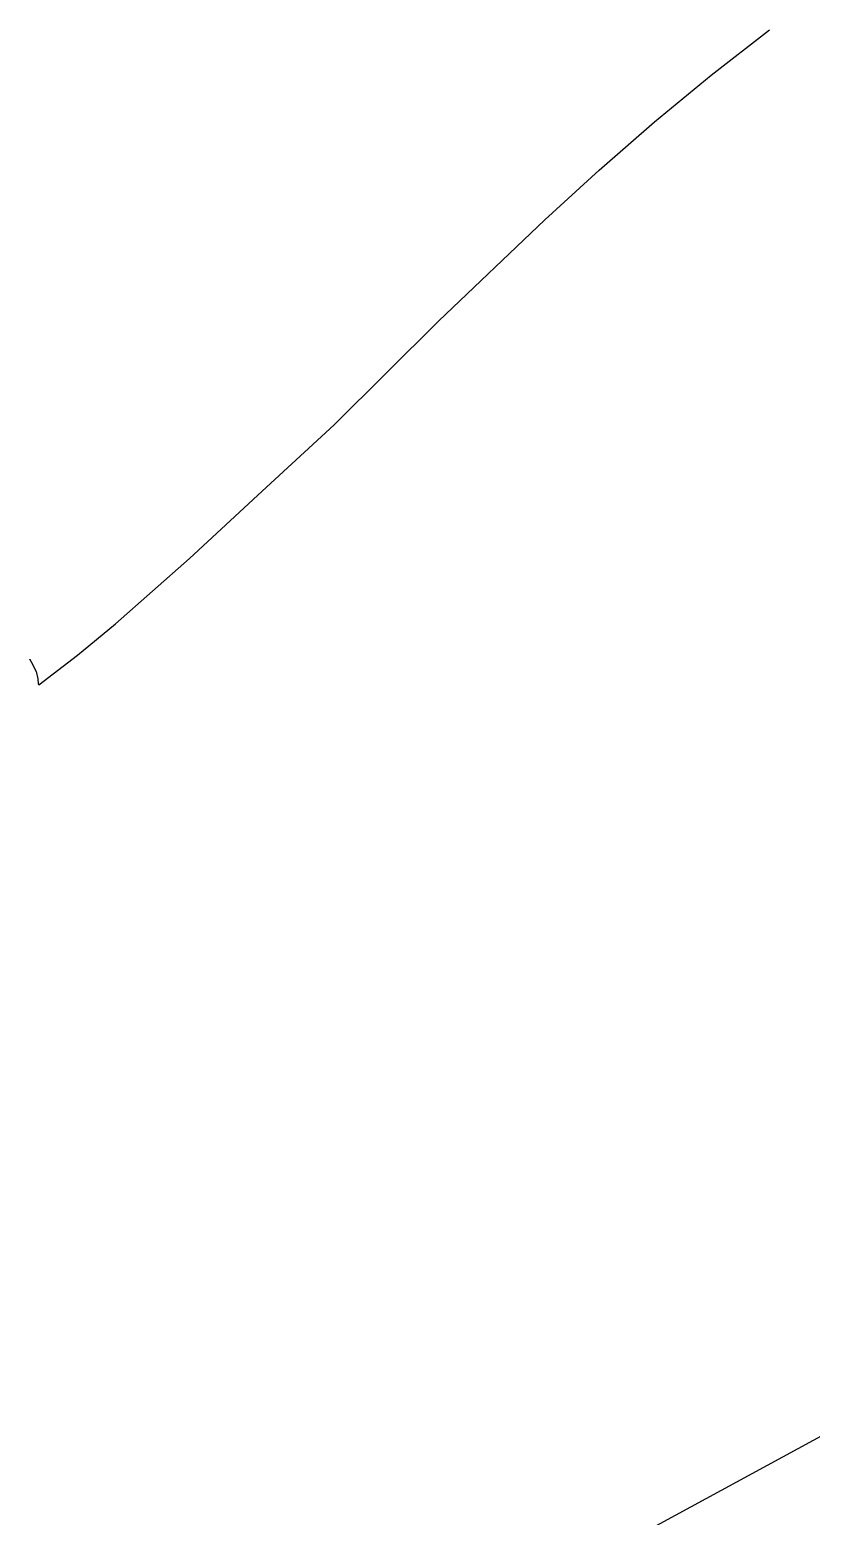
# Model space of a CAD drawing. Extents: x -67 to 553, y 0 to 8091.
# Drawn here: x 185.5 to 288.3, y 4056.1 to 4251.4 of the extents above; entities that cross this region are included whole.
import ezdxf

# ---------------------------------------------------------------- set-up
doc = ezdxf.new("R2010")
doc.units = 0

msp = doc.modelspace()

# ---------------------------------------------------------------- linework, layer by layer
at = {"layer": 'Calque_1'}
for p, q in [((275.132268, 4245.47689), (282.782, 4251.4361)), ((267.676012, 4239.310992), (275.132268, 4245.47689)), ((260.387082, 4232.965458), (267.676012, 4239.310992)), ((253.239325, 4226.467338), (260.387082, 4232.965458)), ((239.262725, 4213.121539), (253.239325, 4226.467338)), ((225.537, 4199.49), (239.262725, 4213.121539)), ((216.043816, 4190.779416), (225.5376, 4199.4889)), ((206.486975, 4181.94935), (216.043816, 4190.779416)), ((196.740047, 4173.354334), (206.486975, 4181.94935)), ((501.4455, 4181.3336), (231.5235, 4035.1346)), ((191.755603, 4169.256105), (196.740047, 4173.354334)), ((185.475, 4168.7), (185.486906, 4168.645231)), ((185.487, 4168.64), (185.475679, 4168.685144)), ((185.475679, 4168.685144), (185.675595, 4168.36695)), ((185.675, 4168.37), (186.3277, 4167.06878)), ((186.676, 4165.35), (191.755603, 4169.256105)), ((186.328, 4167.07), (186.556748, 4166.130401)), ((186.556748, 4166.130401), (186.575491, 4165.47853)), ((186.576, 4165.48), (186.676012, 4165.35644))]:
    msp.add_line(p, q, dxfattribs=at)

doc.saveas('drawing.dxf')
